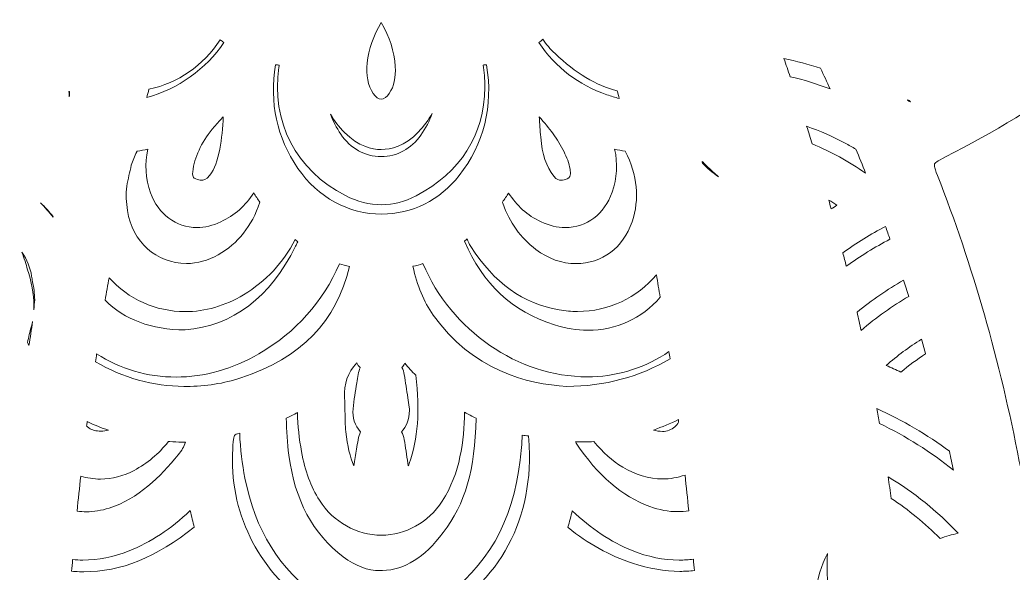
# Model space of a CAD drawing. Extents: x 39 to 1962, y -794 to -206.
# Drawn here: x 700.9 to 838.2, y -501.2 to -424.7 of the extents above; entities that cross this region are included whole.
import ezdxf

# ---------------------------------------------------------------- set-up
doc = ezdxf.new("R2010")
doc.units = 0
doc.header["$MEASUREMENT"] = 0
doc.layers.add('Layer 1', color=7, linetype='Continuous')

# ---------------------------------------------------------------- blocks, each defined once
blk = doc.blocks.new('block 5')
at = {"layer": 'Layer 1', "lineweight": 0}
for points, knots in [([(913.8, -350.93), (937.89, -334.6), (956.21, -316.15), (969.8, -294.52), (971.19, -292.3), (972.59, -288.97), (968.64, -285.61), (966.24, -283.58), (963.89, -281.37), (961.61, -279.24), (960.36, -278.07), (959.08, -276.87), (957.79, -275.69), (956.4, -274.43), (955.02, -273.3), (953.33, -273.3), (950.99, -273.3), (949.64, -275.37), (948.66, -276.88), (929.51, -306.35), (904.68, -332.32), (874.87, -354.09), (872.92, -355.51), (871.36, -357.22), (869.97, -359.47), (861.77, -372.71), (851.67, -388.09), (838.99, -401.82), (831.81, -409.61), (824.65, -416.14), (817.2, -421.7), (814.09, -415.56), (811.02, -410), (807.83, -404.75), (807.76, -404.63), (807.77, -404.43), (807.9, -403.7), (807.93, -403.58), (807.95, -403.46), (807.97, -403.34), (810.78, -386.47), (810.86, -372.58), (808.19, -359.64), (804.7, -342.72), (797.53, -331.33), (785.65, -323.85), (791.01, -311.34), (791.47, -298.92), (787.02, -286.91), (786.97, -286.76), (786.94, -286.66), (786.94, -286.6), (787, -286.51), (787.15, -286.34), (787.51, -285.99), (789.59, -284.01), (791.69, -281.99), (793.72, -280.03), (796.32, -277.53), (799, -274.95), (801.66, -272.44), (814.42, -260.41), (828.45, -248.01), (844.58, -238.76), (859.11, -230.44), (873.24, -226.39), (887.78, -226.39), (892.83, -226.39), (897.98, -226.9), (903.09, -227.91), (916.39, -230.53), (929.44, -236.16), (944.18, -245.6), (944.32, -245.69), (944.46, -245.79), (944.6, -245.88), (945.47, -246.47), (946.65, -247.28), (948.14, -247.28), (949.07, -247.28), (950.43, -246.96), (951.63, -245.44), (953.16, -243.49), (952.73, -241.74), (952.33, -240.87), (951.85, -239.82), (951.04, -239.11), (950.39, -238.53), (950.25, -238.4), (950.11, -238.28), (949.99, -238.16), (945.45, -233.83), (940.72, -229.88), (935.93, -226.42), (919.3, -214.43), (901.64, -208.35), (883.43, -208.35), (873.45, -208.35), (863.12, -210.18), (852.72, -213.79), (837.75, -218.98), (823.03, -227.3), (806.38, -239.97), (794, -249.39), (782.69, -259.74), (772.17, -269.53), (771.99, -269.7), (771.81, -269.88), (771.64, -270.05), (771.52, -270.18), (771.36, -270.34), (771.25, -270.45), (771.23, -270.44), (771.22, -270.44), (771.2, -270.43), (768.44, -269.39), (765.49, -268.86), (762.41, -268.86), (759.44, -268.86), (756.34, -269.33), (752.93, -270.3), (752.31, -270.47), (751.73, -270.56), (751.16, -270.56), (750.57, -270.56), (749.94, -270.46), (749.24, -270.27), (746.51, -269.52), (743.4, -268.67), (740.29, -268.67), (738.52, -268.67), (736.93, -268.94), (735.42, -269.48), (734.34, -269.87), (733.33, -270.07), (732.43, -270.07), (730.31, -270.07), (728.52, -268.97), (726.43, -266.39), (726.15, -266.04), (725.86, -265.77), (725.62, -265.56), (725.62, -265.56), (725.51, -265.45), (725.51, -265.45), (710.05, -251.11), (693.08, -236.3), (673.78, -225.06), (655.62, -214.49), (639.53, -209.19), (623.13, -208.38), (621.69, -208.31), (620.24, -208.28), (618.81, -208.28), (605.92, -208.28), (593.88, -211.07), (582.02, -216.82), (571.63, -221.85), (561.59, -229.07), (551.32, -238.89), (548.07, -241.99), (549.7, -244.62), (550.55, -245.6), (551.7, -246.94), (553, -247.22), (553.88, -247.22), (555.14, -247.22), (556.18, -246.69), (557.13, -246.12), (558.01, -245.58), (558.89, -245.04), (559.77, -244.5), (562.38, -242.89), (565.08, -241.23), (567.78, -239.73), (581.81, -231.98), (595.07, -227.68), (608.34, -226.62), (610.39, -226.45), (612.47, -226.37), (614.51, -226.37), (630.27, -226.37), (645.77, -231.26), (661.92, -241.33), (680.02, -252.62), (695.59, -267.66), (710.65, -282.2), (712.12, -283.62), (713.59, -285.04), (715.07, -286.46), (715.11, -286.5), (715.14, -286.53), (715.17, -286.56), (715.16, -286.59), (715.15, -286.62), (715.13, -286.66), (710.61, -298.78), (711.04, -311.29), (716.42, -323.83), (704.93, -331.05), (697.64, -342.38), (694.12, -358.45), (691.25, -371.6), (691.17, -385.69), (693.89, -401.55), (694.3, -403.93), (694.03, -405.57), (692.91, -407.4), (690.08, -412.03), (687.46, -416.85), (685.12, -421.71), (685.1, -421.75), (685.08, -421.79), (685.06, -421.82), (684.99, -421.77), (684.91, -421.71), (684.83, -421.64), (678.51, -416.7), (673.12, -412), (668.35, -407.26), (654.78, -393.79), (643.95, -378.29), (631.87, -359.16), (630.87, -357.58), (629.75, -355.93), (627.94, -354.62), (597.73, -332.77), (572.62, -306.48), (553.32, -276.5), (552.83, -275.74), (551.35, -273.44), (548.76, -273.44), (547.41, -273.44), (546.1, -274.07), (544.73, -275.36), (542.32, -277.66), (539.81, -279.96), (537.39, -282.18), (536.38, -283.1), (535.38, -284.02), (534.38, -284.94), (532.33, -286.83), (531.1, -287.97), (530.86, -289.77), (530.62, -291.56), (531.52, -292.98), (533, -295.34), (533, -295.34), (533.07, -295.45), (533.07, -295.45), (545.98, -315.97), (563.32, -333.63), (586.08, -349.43), (594.91, -355.56), (604.26, -361.35), (614.69, -367.13), (614.82, -367.2), (614.93, -367.26), (615.03, -367.32), (614.97, -367.4), (614.91, -367.48), (614.84, -367.58), (613.98, -368.73), (613.24, -369.94), (612.53, -371.1), (611.74, -372.41), (610.99, -373.65), (610.11, -374.73), (606.78, -378.81), (608.21, -382.23), (609.82, -384.75), (618.13, -397.77), (627.61, -409.29), (638.01, -418.98), (648.91, -429.16), (661.19, -437.69), (674.49, -444.32), (674.72, -444.44), (674.88, -444.53), (674.99, -444.6), (674.96, -444.72), (674.9, -444.89), (674.81, -445.12), (669.79, -458), (665.81, -471.82), (662.99, -486.21), (662.75, -487.43), (662.24, -488.34), (661.27, -489.27), (655.42, -494.91), (649.33, -500.1), (643.18, -504.7), (626.02, -517.52), (605.9, -528.45), (579.84, -539.1), (576.03, -540.65), (574.41, -543.03), (574.44, -547.04), (574.55, -563.4), (572.58, -581.06), (568.42, -601.02), (564.99, -617.51), (560.36, -633.59), (555.92, -648.65), (555.27, -650.82), (554.67, -652.88), (555.74, -654.63), (556.81, -656.38), (558.97, -656.79), (561.26, -657.22), (564.89, -657.91), (568.75, -658.63), (572.64, -659.34), (574.08, -659.6), (575.12, -659.79), (576.04, -659.79), (579.47, -659.79), (580.23, -657.28), (581.19, -654.12), (581.19, -654.12), (581.21, -654.05), (581.21, -654.05), (589.63, -626.24), (593.16, -596.71), (591.72, -566.26), (591.68, -565.39), (591.66, -564.52), (591.66, -563.63), (593.04, -564.68), (594.56, -565.2), (596.26, -565.2), (597.88, -565.2), (599.61, -564.73), (601.85, -563.68), (622.89, -553.81), (641.77, -540.65), (657.99, -524.55), (656.74, -543.64), (657.28, -560.46), (659.63, -575.81), (660.8, -583.39), (659.42, -589.76), (654.9, -597.78), (643.59, -617.8), (629.77, -637.83), (610.08, -662.7), (607.54, -665.9), (607.02, -668.85), (608.31, -672.55), (612.96, -685.8), (616.64, -700.42), (619.55, -717.25), (623.51, -740.2), (625.22, -763.08), (626.47, -784.38), (626.57, -785.93), (626.84, -790.65), (632.8, -790.83), (635.67, -790.91), (638.61, -791.11), (641.45, -791.3), (643.12, -791.41), (644.83, -791.53), (646.53, -791.62), (647.21, -791.66), (647.71, -791.67), (648.15, -791.67), (649.52, -791.67), (651.08, -791.52), (652.21, -790.35), (653.49, -789.03), (653.53, -787.25), (653.46, -784.89), (652.86, -765.2), (649.94, -744.89), (644.53, -722.81), (640.72, -707.23), (635.64, -691.09), (629.44, -674.81), (630.93, -674.97), (632.42, -675.06), (633.87, -675.15), (635.43, -675.25), (636.9, -675.34), (638.37, -675.5), (638.71, -675.54), (639.04, -675.56), (639.35, -675.56), (642.46, -675.56), (644.16, -673.71), (645.18, -672.32), (655.38, -658.35), (663.73, -643.6), (670.01, -628.42), (670.38, -629.63), (670.75, -630.86), (671.14, -632.06), (676.2, -647.82), (683.68, -668.26), (696.73, -686.59), (701.22, -692.88), (707.56, -700.71), (716.86, -705.45), (720.45, -707.28), (723.98, -708.2), (727.35, -708.2), (733.39, -708.2), (738.89, -705.19), (743.25, -699.48), (746.6, -695.08), (748.98, -689.9), (750.96, -682.68), (751.01, -682.53), (751.05, -682.38), (751.09, -682.22), (751.15, -682.45), (751.22, -682.67), (751.28, -682.9), (753.3, -689.87), (755.98, -697.1), (761.91, -702.78), (765.66, -706.37), (769.98, -708.19), (774.74, -708.19), (776.42, -708.19), (778.16, -707.96), (779.92, -707.51), (785.67, -706.03), (790.9, -702.78), (796.39, -697.28), (808.85, -684.79), (816.43, -669.44), (822.77, -654.7), (826.05, -647.09), (829.01, -638.8), (832.15, -628.43), (838.61, -644), (846.98, -658.76), (857.08, -672.36), (858.09, -673.73), (859.8, -675.55), (862.9, -675.55), (863.21, -675.55), (863.54, -675.53), (863.88, -675.5), (865.49, -675.32), (867.16, -675.21), (868.78, -675.11), (870.08, -675.02), (871.43, -674.94), (872.78, -674.81), (866.8, -690.63), (862.08, -705.43), (858.36, -720.02), (852.48, -743.13), (849.32, -764.47), (848.72, -785.24), (848.67, -786.82), (848.79, -788.81), (850.18, -790.24), (851.14, -791.23), (852.49, -791.72), (854.2, -791.72), (854.51, -791.72), (854.84, -791.71), (855.18, -791.68), (859.4, -791.3), (863.92, -791.02), (869.81, -790.77), (873.49, -790.61), (875.47, -788.67), (875.71, -785), (875.71, -785), (875.82, -783.32), (875.82, -783.32), (876.55, -772.22), (877.3, -760.74), (878.31, -749.49), (880.98, -720), (885.27, -697.86), (892.22, -677.72), (894.84, -670.15), (893.84, -664.69), (888.68, -658.27), (869.55, -634.47), (854.56, -612), (842.85, -589.56), (841.76, -587.47), (841.44, -585.53), (841.8, -583.07), (844.1, -567.17), (845.03, -550.65), (844.58, -533.94), (844.5, -530.82), (844.34, -527.67), (844.17, -524.6), (860.86, -541.22), (880.33, -554.62), (902.06, -564.43), (903.49, -565.07), (904.77, -565.39), (905.95, -565.39), (907.62, -565.39), (909.1, -564.8), (910.45, -563.59), (909.62, -579.85), (910.12, -595.81), (911.95, -611.07), (913.72, -625.8), (916.8, -640.62), (921.13, -655.13), (922.06, -658.25), (923.89, -659.83), (926.57, -659.83), (927.15, -659.83), (927.76, -659.76), (928.44, -659.6), (932.93, -658.57), (937.56, -657.79), (941.54, -657.13), (942.99, -656.89), (945.04, -656.37), (946.15, -654.56), (946.99, -653.21), (947.07, -651.51), (946.4, -649.37), (944.61, -643.65), (942.98, -637.75), (941.41, -632.04), (941.41, -632.04), (940.85, -630.01), (940.85, -630.01), (931.62, -596.61), (927.58, -570.56), (927.74, -545.57), (927.77, -541.45), (924.74, -540.14), (923.45, -539.58), (921.87, -538.9), (920.29, -538.22), (918.71, -537.55), (913.22, -535.19), (907.55, -532.76), (902.08, -530.18), (877.13, -518.42), (857.25, -505.16), (841.29, -489.64), (840.03, -488.41), (839.37, -487.26), (839.09, -485.78), (836.45, -471.95), (832.64, -458.62), (827.77, -446.19), (827.29, -444.98), (827.37, -444.62), (827.36, -444.61), (827.41, -444.54), (827.64, -444.25), (828.91, -443.61), (842.1, -436.91), (854.26, -428.32), (865.05, -418.06), (875.3, -408.33), (884.65, -396.77), (892.86, -383.72), (894.62, -380.92), (894.55, -378.39), (892.65, -375.76), (891.73, -374.49), (890.91, -373.16), (890.03, -371.75), (889.15, -370.32), (888.23, -368.84), (887.2, -367.42), (887.17, -367.37), (887.14, -367.33), (887.11, -367.28), (887.17, -367.25), (887.25, -367.2), (887.33, -367.16), (896.47, -362.1), (905.38, -356.65), (913.8, -350.93)], [0, 0, 0, 0, 1, 1, 1, 2, 2, 2, 3, 3, 3, 4, 4, 4, 5, 5, 5, 6, 6, 6, 7, 7, 7, 8, 8, 8, 9, 9, 9, 10, 10, 10, 11, 11, 11, 12, 12, 12, 13, 13, 13, 14, 14, 14, 15, 15, 15, 16, 16, 16, 17, 17, 17, 18, 18, 18, 19, 19, 19, 20, 20, 20, 21, 21, 21, 22, 22, 22, 23, 23, 23, 24, 24, 24, 25, 25, 25, 26, 26, 26, 27, 27, 27, 28, 28, 28, 29, 29, 29, 30, 30, 30, 31, 31, 31, 32, 32, 32, 33, 33, 33, 34, 34, 34, 35, 35, 35, 36, 36, 36, 37, 37, 37, 38, 38, 38, 39, 39, 39, 40, 40, 40, 41, 41, 41, 42, 42, 42, 43, 43, 43, 44, 44, 44, 45, 45, 45, 46, 46, 46, 47, 47, 47, 48, 48, 48, 49, 49, 49, 50, 50, 50, 51, 51, 51, 52, 52, 52, 53, 53, 53, 54, 54, 54, 55, 55, 55, 56, 56, 56, 57, 57, 57, 58, 58, 58, 59, 59, 59, 60, 60, 60, 61, 61, 61, 62, 62, 62, 63, 63, 63, 64, 64, 64, 65, 65, 65, 66, 66, 66, 67, 67, 67, 68, 68, 68, 69, 69, 69, 70, 70, 70, 71, 71, 71, 72, 72, 72, 73, 73, 73, 74, 74, 74, 75, 75, 75, 76, 76, 76, 77, 77, 77, 78, 78, 78, 79, 79, 79, 80, 80, 80, 81, 81, 81, 82, 82, 82, 83, 83, 83, 84, 84, 84, 85, 85, 85, 86, 86, 86, 87, 87, 87, 88, 88, 88, 89, 89, 89, 90, 90, 90, 91, 91, 91, 92, 92, 92, 93, 93, 93, 94, 94, 94, 95, 95, 95, 96, 96, 96, 97, 97, 97, 98, 98, 98, 99, 99, 99, 100, 100, 100, 101, 101, 101, 102, 102, 102, 103, 103, 103, 104, 104, 104, 105, 105, 105, 106, 106, 106, 107, 107, 107, 108, 108, 108, 109, 109, 109, 110, 110, 110, 111, 111, 111, 112, 112, 112, 113, 113, 113, 114, 114, 114, 115, 115, 115, 116, 116, 116, 117, 117, 117, 118, 118, 118, 119, 119, 119, 120, 120, 120, 121, 121, 121, 122, 122, 122, 123, 123, 123, 124, 124, 124, 125, 125, 125, 126, 126, 126, 127, 127, 127, 128, 128, 128, 129, 129, 129, 130, 130, 130, 131, 131, 131, 132, 132, 132, 133, 133, 133, 134, 134, 134, 135, 135, 135, 136, 136, 136, 137, 137, 137, 138, 138, 138, 139, 139, 139, 140, 140, 140, 141, 141, 141, 142, 142, 142, 143, 143, 143, 144, 144, 144, 145, 145, 145, 146, 146, 146, 147, 147, 147, 148, 148, 148, 149, 149, 149, 150, 150, 150, 151, 151, 151, 152, 152, 152, 153, 153, 153, 154, 154, 154, 155, 155, 155, 156, 156, 156, 157, 157, 157, 158, 158, 158, 159, 159, 159, 160, 160, 160, 161, 161, 161, 162, 162, 162, 163, 163, 163, 164, 164, 164, 165, 165, 165, 166, 166, 166, 167, 167, 167, 168, 168, 168, 169, 169, 169, 170, 170, 170, 171, 171, 171, 172, 172, 172, 173, 173, 173, 174, 174, 174, 175, 175, 175, 176, 176, 176, 177, 177, 177, 178, 178, 178, 179, 179, 179, 180, 180, 180, 181, 181, 181, 182, 182, 182, 183, 183, 183, 184, 184, 184, 185, 185, 185, 186, 186, 186, 187, 187, 187, 188, 188, 188, 189, 189, 189, 190, 190, 190, 191, 191, 191, 192, 192, 192, 193, 193, 193, 194, 194, 194, 194]), ([(751.98, -434.85), (751.65, -435.36), (751.24, -435.65), (750.85, -435.65), (750.48, -435.65), (750.08, -435.37), (749.76, -434.88), (749, -433.72), (748.74, -432.37), (748.93, -430.63), (749.14, -428.73), (749.76, -426.9), (750.86, -425.04), (752.04, -427.06), (752.67, -429.03), (752.8, -431.11), (752.9, -432.67), (752.64, -433.85), (751.98, -434.85)], [0, 0, 0, 0, 1, 1, 1, 2, 2, 2, 3, 3, 3, 4, 4, 4, 5, 5, 5, 6, 6, 6, 6]), ([(718.45, -435.44), (718.54, -435.05), (718.64, -434.67), (718.73, -434.28), (722.85, -433.38), (726.17, -431.08), (728.61, -427.44), (728.77, -427.57), (728.93, -427.7), (729.09, -427.82), (726.67, -431.46), (722.72, -434.25), (718.45, -435.44)], [0, 0, 0, 0, 1, 1, 1, 2, 2, 2, 3, 3, 3, 4, 4, 4, 4]), ([(783.51, -434.5), (783.6, -434.84), (783.68, -435.19), (783.77, -435.54), (783.2, -435.41), (782.64, -435.24), (782.08, -435.04), (778.12, -433.66), (775.03, -431.3), (772.64, -427.83), (772.83, -427.68), (773.01, -427.53), (773.19, -427.37), (773.69, -428.06), (774.24, -428.73), (774.9, -429.35), (777.74, -432.04), (780.57, -433.73), (783.51, -434.5)], [0, 0, 0, 0, 1, 1, 1, 2, 2, 2, 3, 3, 3, 4, 4, 4, 5, 5, 5, 6, 6, 6, 6]), ([(764.94, -430.93), (765.11, -430.91), (765.27, -430.9), (765.43, -430.88), (766.37, -436.66), (765.09, -441.82), (761.63, -446.23), (758.98, -449.61), (755.09, -451.55), (750.94, -451.55), (746.33, -451.55), (742.1, -449.24), (739.34, -445.22), (736.42, -440.96), (735.38, -436.14), (736.26, -430.88), (736.42, -430.91), (736.59, -430.93), (736.77, -430.94), (736.75, -431.03), (736.74, -431.12), (736.72, -431.21), (735.58, -438.72), (739.1, -445.53), (745.9, -448.98), (747.56, -449.83), (749.24, -450.25), (750.91, -450.25), (752.54, -450.25), (754.15, -449.84), (755.68, -449.03), (761.87, -445.76), (765.07, -440.7), (765.2, -434), (765.2, -433.98), (765.2, -433.96), (765.2, -433.93), (765.19, -432.87), (765.11, -431.87), (764.94, -430.93)], [0, 0, 0, 0, 1, 1, 1, 2, 2, 2, 3, 3, 3, 4, 4, 4, 5, 5, 5, 6, 6, 6, 7, 7, 7, 8, 8, 8, 9, 9, 9, 10, 10, 10, 11, 11, 11, 12, 12, 12, 13, 13, 13, 13]), ([(812.92, -434.23), (811.14, -433.55), (809.3, -432.98), (807.42, -432.54), (807.13, -431.71), (806.84, -430.87), (806.54, -430.03), (808.25, -430.38), (809.95, -430.83), (811.62, -431.38), (812.06, -432.33), (812.49, -433.28), (812.92, -434.23)], [0, 0, 0, 0, 1, 1, 1, 2, 2, 2, 3, 3, 3, 4, 4, 4, 4]), ([(707.68, -434.64), (707.71, -434.62), (707.74, -434.59), (707.77, -434.57), (707.77, -434.81), (707.76, -435.07), (707.72, -435.33), (707.72, -435.11), (707.71, -434.88), (707.68, -434.64)], [0, 0, 0, 0, 1, 1, 1, 2, 2, 2, 3, 3, 3, 3]), ([(824.06, -435.97), (824.04, -435.98), (824.02, -435.99), (823.99, -436.01), (823.89, -435.94), (823.79, -435.88), (823.68, -435.82), (823.68, -435.82), (823.66, -435.76), (823.65, -435.75), (823.79, -435.82), (823.93, -435.89), (824.06, -435.97)], [0, 0, 0, 0, 1, 1, 1, 2, 2, 2, 3, 3, 3, 4, 4, 4, 4]), ([(729.02, -438.07), (728.94, -439.61), (728.81, -441.11), (728.54, -442.57), (728.24, -444.18), (727.82, -445.28), (727.16, -446.17), (726.64, -446.87), (726.17, -446.87), (726.02, -446.87), (725.79, -446.87), (725.53, -446.81), (725.25, -446.69), (724.89, -446.53), (724.66, -446.43), (724.85, -445.32), (725.2, -443.27), (726.16, -441.35), (727.8, -439.45), (728.2, -438.99), (728.6, -438.53), (729.02, -438.07)], [0, 0, 0, 0, 1, 1, 1, 2, 2, 2, 3, 3, 3, 4, 4, 4, 5, 5, 5, 6, 6, 6, 7, 7, 7, 7]), ([(756.34, -440.62), (755.03, -442.51), (753.03, -443.59), (750.86, -443.59), (748.63, -443.59), (746.6, -442.46), (745.27, -440.49), (744.67, -439.59), (744.2, -438.68), (743.86, -437.74), (744.37, -438.64), (745.02, -439.48), (745.79, -440.26), (747.7, -442.2), (749.61, -442.61), (750.87, -442.61), (752.17, -442.61), (754.11, -442.18), (756.04, -440.15), (756.78, -439.37), (757.4, -438.53), (757.9, -437.63), (757.54, -438.66), (757.02, -439.65), (756.34, -440.62)], [0, 0, 0, 0, 1, 1, 1, 2, 2, 2, 3, 3, 3, 4, 4, 4, 5, 5, 5, 6, 6, 6, 7, 7, 7, 8, 8, 8, 8]), ([(776.59, -446.65), (776.28, -446.79), (775.99, -446.86), (775.73, -446.86), (775.47, -446.86), (775.09, -446.8), (774.72, -446.32), (773.69, -444.99), (773.11, -443.27), (772.92, -440.9), (772.84, -439.98), (772.78, -439.05), (772.72, -438.1), (774.11, -439.64), (775.29, -441.16), (776.14, -442.93), (776.5, -443.69), (776.86, -444.51), (776.97, -445.33), (777.13, -446.41), (776.91, -446.5), (776.59, -446.65)], [0, 0, 0, 0, 1, 1, 1, 2, 2, 2, 3, 3, 3, 4, 4, 4, 5, 5, 5, 6, 6, 6, 7, 7, 7, 7]), ([(816.51, -442.58), (816.96, -443.68), (817.4, -444.78), (817.84, -445.89), (815.51, -444.25), (813.04, -442.89), (810.46, -441.85), (810.21, -441.03), (809.95, -440.22), (809.69, -439.4), (811.53, -440.04), (813.31, -440.82), (815.03, -441.74), (815.52, -442), (816, -442.27), (816.51, -442.58)], [0, 0, 0, 0, 1, 1, 1, 2, 2, 2, 3, 3, 3, 4, 4, 4, 5, 5, 5, 5]), ([(718.58, -442.58), (718.13, -444.57), (718.26, -446.63), (718.97, -448.62), (720.03, -451.57), (722.48, -453.4), (725.38, -453.4), (726.48, -453.4), (727.59, -453.14), (728.67, -452.63), (730.6, -451.73), (732.12, -450.38), (733.23, -448.62), (733.5, -449.06), (733.78, -449.49), (734.08, -449.91), (732.95, -453.23), (731.07, -455.61), (728.32, -457.18), (726.92, -457.98), (725.45, -458.38), (723.94, -458.38), (719.79, -458.38), (716.44, -455.37), (715.77, -451.07), (715.6, -449.93), (715.56, -448.8), (715.67, -447.69), (715.88, -446.71), (716.09, -445.74), (716.3, -444.76), (716.5, -444.15), (716.76, -443.53), (717.06, -442.92), (717.07, -442.89), (717.09, -442.86), (717.1, -442.84), (717.6, -442.77), (718.09, -442.68), (718.58, -442.58)], [0, 0, 0, 0, 1, 1, 1, 2, 2, 2, 3, 3, 3, 4, 4, 4, 5, 5, 5, 6, 6, 6, 7, 7, 7, 8, 8, 8, 9, 9, 9, 10, 10, 10, 11, 11, 11, 12, 12, 12, 13, 13, 13, 13]), ([(772.96, -452.62), (774.06, -453.14), (775.18, -453.41), (776.3, -453.41), (776.3, -453.41), (776.3, -453.41), (776.3, -453.41), (779.26, -453.41), (781.74, -451.54), (782.78, -448.53), (783.47, -446.55), (783.59, -444.55), (783.14, -442.56), (783.62, -442.68), (784.11, -442.78), (784.6, -442.86), (786.31, -446.2), (786.62, -449.39), (785.54, -452.62), (784.35, -456.18), (781.39, -458.39), (777.81, -458.4), (775.87, -458.4), (773.94, -457.72), (772.25, -456.43), (770.12, -454.81), (768.62, -452.73), (767.67, -450.05), (767.64, -449.98), (767.63, -449.93), (767.62, -449.89), (767.62, -449.89), (767.62, -449.89), (767.62, -449.88), (767.93, -449.48), (768.22, -449.06), (768.48, -448.63), (769.57, -450.38), (771.07, -451.71), (772.96, -452.62)], [0, 0, 0, 0, 1, 1, 1, 2, 2, 2, 3, 3, 3, 4, 4, 4, 5, 5, 5, 6, 6, 6, 7, 7, 7, 8, 8, 8, 9, 9, 9, 10, 10, 10, 11, 11, 11, 12, 12, 12, 13, 13, 13, 13]), ([(795.28, -444.48), (795.26, -444.41), (795.25, -444.33), (795.23, -444.25), (795.4, -444.42), (795.57, -444.59), (795.74, -444.76), (795.74, -444.76), (796.09, -445.09), (796.09, -445.09), (796.54, -445.52), (796.99, -445.95), (797.48, -446.38), (796.66, -445.81), (795.93, -445.18), (795.28, -444.48)], [0, 0, 0, 0, 1, 1, 1, 2, 2, 2, 3, 3, 3, 4, 4, 4, 5, 5, 5, 5]), ([(704.7, -450.94), (704.97, -451.25), (705.23, -451.57), (705.49, -451.91), (705.48, -451.93), (705.48, -451.95), (705.48, -451.96), (704.92, -451.25), (704.34, -450.6), (703.74, -450.01), (704.06, -450.25), (704.38, -450.56), (704.7, -450.94)], [0, 0, 0, 0, 1, 1, 1, 2, 2, 2, 3, 3, 3, 4, 4, 4, 4]), ([(812.75, -449.6), (813.12, -449.84), (813.5, -450.08), (813.87, -450.33), (813.61, -450.5), (813.35, -450.66), (813.09, -450.83), (812.97, -450.42), (812.86, -450.01), (812.75, -449.6)], [0, 0, 0, 0, 1, 1, 1, 2, 2, 2, 3, 3, 3, 3]), ([(821.21, -455.02), (819.11, -456.12), (817.09, -457.38), (815.17, -458.77), (815.01, -458.14), (814.86, -457.52), (814.7, -456.9), (816.59, -455.54), (818.56, -454.32), (820.59, -453.25), (820.8, -453.83), (821, -454.42), (821.21, -455.02)], [0, 0, 0, 0, 1, 1, 1, 2, 2, 2, 3, 3, 3, 4, 4, 4, 4]), ([(723.75, -465.04), (726.51, -465.04), (729.3, -464.23), (731.82, -462.71), (734.93, -460.82), (737.33, -458.26), (738.96, -455.08), (739.08, -455.18), (739.21, -455.28), (739.32, -455.38), (739.22, -455.6), (739.1, -455.83), (739.03, -455.98), (735.56, -463.03), (730.28, -467.04), (723.76, -467.56), (719.1, -467.54), (715.39, -466.16), (712.69, -463.45), (712.87, -462.42), (713.05, -461.38), (713.23, -460.35), (715.89, -463.29), (719.63, -465.04), (723.75, -465.04)], [0, 0, 0, 0, 1, 1, 1, 2, 2, 2, 3, 3, 3, 4, 4, 4, 5, 5, 5, 6, 6, 6, 7, 7, 7, 8, 8, 8, 8]), ([(779.42, -467.62), (777.91, -467.62), (776.36, -467.37), (774.83, -466.88), (768.98, -465.02), (764.91, -461.22), (762.38, -455.29), (762.5, -455.19), (762.62, -455.09), (762.73, -454.99), (762.87, -455.33), (763.03, -455.68), (763.24, -456.01), (766.47, -461.08), (770.48, -463.96), (775.48, -464.81), (776.32, -464.95), (777.16, -465.02), (778, -465.02), (782.36, -465.02), (786.25, -463.11), (788.91, -459.95), (789.09, -460.99), (789.27, -462.03), (789.45, -463.06), (786.86, -466.01), (783.34, -467.62), (779.42, -467.62)], [0, 0, 0, 0, 1, 1, 1, 2, 2, 2, 3, 3, 3, 4, 4, 4, 5, 5, 5, 6, 6, 6, 7, 7, 7, 8, 8, 8, 9, 9, 9, 9]), ([(702.52, -460.13), (702.56, -460.38), (702.61, -460.63), (702.65, -460.88), (702.8, -461.72), (702.94, -462.52), (702.95, -463.41), (702.91, -463.85), (702.87, -464.31), (702.82, -464.79), (702.88, -463.22), (702.65, -461.56), (702.12, -459.76), (702.12, -459.76), (701.96, -459.24), (701.96, -459.24), (701.74, -458.48), (701.5, -457.66), (701.18, -456.83), (701.9, -457.86), (702.33, -458.94), (702.52, -460.13)], [0, 0, 0, 0, 1, 1, 1, 2, 2, 2, 3, 3, 3, 4, 4, 4, 5, 5, 5, 6, 6, 6, 7, 7, 7, 7]), ([(722.49, -474.09), (726.39, -474.09), (730.35, -472.98), (733.95, -470.87), (739.07, -467.88), (742.8, -463.69), (745.08, -458.41), (745.5, -458.56), (745.96, -458.69), (746.46, -458.78), (744.73, -466.37), (739.82, -471.42), (731.47, -474.2), (729.12, -474.98), (726.59, -475.38), (723.97, -475.38), (723.86, -475.38), (723.74, -475.38), (723.59, -475.38), (719.34, -475.38), (715.14, -474.2), (711.35, -471.97), (711.4, -471.61), (711.46, -471.24), (711.51, -470.87), (714.75, -472.97), (718.53, -474.09), (722.49, -474.09)], [0, 0, 0, 0, 1, 1, 1, 2, 2, 2, 3, 3, 3, 4, 4, 4, 5, 5, 5, 6, 6, 6, 7, 7, 7, 8, 8, 8, 9, 9, 9, 9]), ([(776.53, -475.38), (771.06, -475.09), (763.43, -473.13), (758.05, -465.52), (756.74, -463.66), (755.82, -461.45), (755.25, -458.77), (755.74, -458.67), (756.2, -458.54), (756.63, -458.4), (760.54, -467.66), (769.76, -474.06), (779.36, -474.06), (779.59, -474.06), (779.82, -474.06), (780.06, -474.05), (783.88, -473.93), (787.53, -472.71), (790.65, -470.56), (790.7, -470.89), (790.75, -471.23), (790.8, -471.56), (786.63, -474.05), (781.73, -475.37), (776.53, -475.38)], [0, 0, 0, 0, 1, 1, 1, 2, 2, 2, 3, 3, 3, 4, 4, 4, 5, 5, 5, 6, 6, 6, 7, 7, 7, 8, 8, 8, 8]), ([(823.81, -462.94), (821.52, -464.27), (819.32, -465.84), (817.22, -467.64), (817.04, -466.79), (816.85, -465.95), (816.66, -465.12), (818.71, -463.44), (820.86, -461.96), (823.1, -460.69), (823.34, -461.44), (823.58, -462.19), (823.81, -462.94)], [0, 0, 0, 0, 1, 1, 1, 2, 2, 2, 3, 3, 3, 4, 4, 4, 4]), ([(701.93, -469.3), (702.05, -468.91), (702.13, -468.54), (702.2, -468.22), (702.24, -468), (702.29, -467.79), (702.34, -467.63), (702.46, -467.24), (702.56, -466.83), (702.64, -466.42), (702.5, -467.48), (702.35, -468.6), (702.14, -469.74), (702.07, -469.58), (702, -469.43), (701.93, -469.3)], [0, 0, 0, 0, 1, 1, 1, 2, 2, 2, 3, 3, 3, 4, 4, 4, 5, 5, 5, 5]), ([(826.13, -470.88), (824.95, -471.65), (823.81, -472.5), (822.71, -473.41), (822.06, -473.09), (821.39, -472.78), (820.68, -472.49), (822.2, -471.15), (823.84, -469.93), (825.57, -468.86), (825.76, -469.54), (825.95, -470.21), (826.13, -470.88)], [0, 0, 0, 0, 1, 1, 1, 2, 2, 2, 3, 3, 3, 4, 4, 4, 4]), ([(747.48, -472.14), (747.61, -472.37), (747.76, -472.58), (747.94, -472.78), (747.95, -472.79), (747.96, -472.79), (747.96, -472.8), (747.83, -473.08), (747.73, -473.39), (747.68, -473.72), (747.61, -474.11), (747.55, -474.5), (747.48, -474.9), (747.29, -476.05), (747.09, -477.25), (746.97, -478.48), (746.86, -479.69), (747.21, -480.8), (747.96, -481.62), (747.98, -481.64), (748, -481.66), (748.02, -481.68), (747.85, -482), (747.72, -482.37), (747.66, -482.76), (747.6, -483.19), (747.52, -483.63), (747.45, -484.07), (747.32, -484.82), (747.19, -485.58), (747.09, -486.37), (746.53, -485.13), (746.19, -483.64), (745.97, -481.66), (745.88, -480.76), (745.86, -479.81), (745.85, -478.81), (745.84, -478.21), (745.83, -477.59), (745.8, -476.95), (745.7, -474.99), (746.22, -473.53), (747.48, -472.14)], [0, 0, 0, 0, 1, 1, 1, 2, 2, 2, 3, 3, 3, 4, 4, 4, 5, 5, 5, 6, 6, 6, 7, 7, 7, 8, 8, 8, 9, 9, 9, 10, 10, 10, 11, 11, 11, 12, 12, 12, 13, 13, 13, 14, 14, 14, 14]), ([(754.73, -486.05), (754.69, -486.17), (754.65, -486.27), (754.6, -486.38), (754.6, -486.38), (754.54, -485.99), (754.54, -485.99), (754.38, -484.87), (754.22, -483.8), (754.05, -482.73), (753.99, -482.34), (753.86, -481.97), (753.68, -481.65), (754.31, -480.97), (754.74, -479.99), (754.77, -478.68), (754.77, -478.54), (754.76, -478.39), (754.74, -478.25), (754.74, -478.25), (754.54, -476.95), (754.54, -476.95), (754.38, -475.88), (754.21, -474.81), (754.05, -473.75), (753.99, -473.39), (753.88, -473.06), (753.73, -472.76), (753.88, -472.59), (754.02, -472.4), (754.15, -472.19), (754.62, -472.76), (755.12, -473.31), (755.64, -473.84), (756.24, -478.84), (755.96, -482.61), (754.73, -486.05)], [0, 0, 0, 0, 1, 1, 1, 2, 2, 2, 3, 3, 3, 4, 4, 4, 5, 5, 5, 6, 6, 6, 7, 7, 7, 8, 8, 8, 9, 9, 9, 10, 10, 10, 11, 11, 11, 12, 12, 12, 12]), ([(750.88, -495.97), (754.23, -495.97), (757.37, -494.22), (759.28, -491.28), (761.84, -487.34), (762.28, -482.9), (762.4, -478.96), (762.92, -479.25), (763.44, -479.52), (763.97, -479.79), (763.84, -486.89), (762.47, -491.65), (759.43, -495.61), (756.76, -499.09), (754.17, -500.71), (751.02, -500.86), (750.91, -500.86), (750.8, -500.87), (750.69, -500.87), (749, -500.87), (747.34, -500.24), (745.62, -498.95), (741.39, -495.78), (738.93, -491.18), (738.09, -484.9), (737.87, -483.21), (737.75, -481.49), (737.74, -479.79), (738.26, -479.54), (738.77, -479.28), (739.28, -478.99), (739.33, -480.85), (739.52, -482.63), (739.84, -484.41), (740.32, -487.06), (741.14, -489.26), (742.34, -491.14), (744.26, -494.17), (747.46, -495.97), (750.88, -495.97)], [0, 0, 0, 0, 1, 1, 1, 2, 2, 2, 3, 3, 3, 4, 4, 4, 5, 5, 5, 6, 6, 6, 7, 7, 7, 8, 8, 8, 9, 9, 9, 10, 10, 10, 11, 11, 11, 12, 12, 12, 13, 13, 13, 13]), ([(829.44, -484.36), (829.62, -485.23), (829.81, -486.1), (829.99, -486.97), (826.87, -484.43), (823.44, -482.27), (819.75, -480.52), (819.63, -479.83), (819.5, -479.13), (819.38, -478.45), (822.99, -480.08), (826.36, -482.06), (829.44, -484.36)], [0, 0, 0, 0, 1, 1, 1, 2, 2, 2, 3, 3, 3, 4, 4, 4, 4]), ([(713.15, -481.45), (712.8, -481.53), (712.45, -481.57), (712.1, -481.57), (711.43, -481.57), (710.85, -481.42), (710.47, -481.15), (710.35, -481.07), (710.23, -480.97), (710.13, -480.87), (710.16, -480.66), (710.18, -480.46), (710.21, -480.26), (711.19, -480.72), (712.17, -481.11), (713.15, -481.45)], [0, 0, 0, 0, 1, 1, 1, 2, 2, 2, 3, 3, 3, 4, 4, 4, 5, 5, 5, 5]), ([(790.66, -481.45), (790.41, -481.55), (790.09, -481.61), (789.74, -481.61), (789.33, -481.61), (788.91, -481.54), (788.5, -481.42), (789.71, -480.99), (790.86, -480.5), (791.95, -479.98), (791.96, -480.1), (791.98, -480.22), (791.99, -480.33), (791.7, -480.85), (791.29, -481.19), (790.66, -481.45)], [0, 0, 0, 0, 1, 1, 1, 2, 2, 2, 3, 3, 3, 4, 4, 4, 5, 5, 5, 5]), ([(750.68, -509.39), (747.9, -509.39), (745.17, -508.52), (742.34, -506.74), (734.69, -501.93), (730.3, -494.22), (730.29, -485.59), (730.29, -485.59), (730.29, -485.27), (730.29, -485.27), (730.29, -485.09), (730.29, -484.91), (730.29, -484.74), (730.36, -482.76), (730.53, -482.24), (730.61, -482.12), (730.68, -482.06), (730.85, -481.97), (731.29, -481.86), (731.39, -484.06), (731.64, -486.11), (732.02, -488.09), (733.4, -495.19), (736.84, -500.74), (742.26, -504.57), (745.15, -506.62), (747.95, -507.61), (750.84, -507.61), (753.64, -507.61), (756.36, -506.68), (759.18, -504.75), (765.47, -500.45), (769.04, -494.17), (770.09, -485.57), (770.22, -484.42), (770.31, -483.25), (770.37, -482.12), (770.64, -482.17), (770.92, -482.22), (771.21, -482.24), (771.23, -482.35), (771.24, -482.48), (771.26, -482.66), (772.12, -493.61), (767.29, -502.64), (758, -507.44), (755.46, -508.75), (753.07, -509.39), (750.68, -509.39)], [0, 0, 0, 0, 1, 1, 1, 2, 2, 2, 3, 3, 3, 4, 4, 4, 5, 5, 5, 6, 6, 6, 7, 7, 7, 8, 8, 8, 9, 9, 9, 10, 10, 10, 11, 11, 11, 12, 12, 12, 13, 13, 13, 14, 14, 14, 15, 15, 15, 16, 16, 16, 16]), ([(712.04, -488.2), (713.62, -488.2), (715.23, -487.78), (716.7, -487), (718.51, -486.03), (720.1, -484.7), (721.4, -483.06), (721.42, -483.04), (721.43, -483.03), (721.44, -483.02), (721.45, -483.02), (721.47, -483.02), (721.48, -483.02), (721.52, -483.02), (721.57, -483.02), (721.61, -483.02), (722.17, -483.06), (722.75, -483.08), (723.34, -483.08), (723.49, -483.08), (723.65, -483.08), (723.81, -483.08), (723.6, -483.71), (723.27, -484.29), (722.8, -484.85), (720.25, -487.91), (717.34, -490.91), (713.23, -492.22), (712.17, -492.55), (711.12, -492.72), (710.09, -492.72), (709.66, -492.72), (709.23, -492.69), (708.81, -492.63), (708.97, -491), (709.14, -489.39), (709.31, -487.79), (710.19, -488.06), (711.1, -488.2), (712.04, -488.2)], [0, 0, 0, 0, 1, 1, 1, 2, 2, 2, 3, 3, 3, 4, 4, 4, 5, 5, 5, 6, 6, 6, 7, 7, 7, 8, 8, 8, 9, 9, 9, 10, 10, 10, 11, 11, 11, 12, 12, 12, 13, 13, 13, 13]), ([(792.87, -487.64), (793.05, -489.28), (793.23, -490.93), (793.39, -492.58), (792.89, -492.67), (792.36, -492.71), (791.83, -492.71), (790.6, -492.71), (789.31, -492.47), (788.01, -491.99), (784.11, -490.55), (780.86, -487.77), (777.81, -483.22), (777.78, -483.18), (777.76, -483.12), (777.75, -483.03), (778.12, -483.03), (778.5, -483.04), (778.88, -483.04), (779.37, -483.04), (779.82, -483.03), (780.24, -483.02), (781.52, -484.52), (782.84, -485.68), (784.26, -486.55), (785.99, -487.62), (787.89, -488.19), (789.76, -488.19), (790.83, -488.19), (791.88, -488), (792.87, -487.64)], [0, 0, 0, 0, 1, 1, 1, 2, 2, 2, 3, 3, 3, 4, 4, 4, 5, 5, 5, 6, 6, 6, 7, 7, 7, 8, 8, 8, 9, 9, 9, 10, 10, 10, 10]), ([(828.14, -496.41), (826.02, -494.31), (823.75, -492.45), (821.39, -490.87), (821.25, -489.89), (821.11, -488.89), (820.95, -487.89), (824.53, -490.02), (827.77, -492.63), (830.62, -495.69), (829.8, -495.9), (828.97, -496.13), (828.14, -496.41)], [0, 0, 0, 0, 1, 1, 1, 2, 2, 2, 3, 3, 3, 4, 4, 4, 4]), ([(709.61, -499.41), (711.72, -499.41), (713.87, -498.98), (715.99, -498.13), (718.98, -496.94), (721.78, -495.11), (724.46, -492.57), (724.62, -493.37), (724.81, -494.12), (725.01, -494.85), (719.75, -499.06), (714.87, -501.03), (709.73, -501.03), (709.33, -501.03), (708.93, -501.02), (708.53, -500.99), (708.37, -500.98), (708.21, -500.97), (708.05, -500.96), (708.1, -500.42), (708.14, -499.88), (708.19, -499.34), (708.66, -499.38), (709.13, -499.41), (709.61, -499.41)], [0, 0, 0, 0, 1, 1, 1, 2, 2, 2, 3, 3, 3, 4, 4, 4, 5, 5, 5, 6, 6, 6, 7, 7, 7, 8, 8, 8, 8]), ([(785.63, -499.84), (782.45, -498.79), (779.44, -497.13), (776.7, -494.91), (776.68, -494.89), (776.67, -494.88), (776.65, -494.87), (776.91, -494.11), (777.11, -493.35), (777.26, -492.58), (779.87, -495.07), (782.59, -496.87), (785.56, -498.08), (787.72, -498.96), (789.91, -499.41), (792.06, -499.41), (792.72, -499.41), (793.38, -499.37), (794.03, -499.28), (794.07, -499.8), (794.12, -500.33), (794.16, -500.85), (793.51, -500.93), (792.84, -500.97), (792.17, -500.97), (790.07, -500.97), (787.87, -500.59), (785.63, -499.84)], [0, 0, 0, 0, 1, 1, 1, 2, 2, 2, 3, 3, 3, 4, 4, 4, 5, 5, 5, 6, 6, 6, 7, 7, 7, 8, 8, 8, 9, 9, 9, 9]), ([(812.65, -502.98), (812.3, -503.17), (811.94, -503.35), (811.56, -503.54), (811.37, -503.64), (811.18, -503.73), (810.99, -503.83), (811.16, -501.91), (811.67, -500.2), (812.58, -498.52), (812.46, -500.14), (812.53, -501.67), (812.65, -502.98)], [0, 0, 0, 0, 1, 1, 1, 2, 2, 2, 3, 3, 3, 4, 4, 4, 4])]:
    blk.add_open_spline(points, degree=3, knots=knots, dxfattribs=at)
blk = doc.blocks.new('block 4')
at = {"layer": 'Layer 1'}
blk.add_blockref('block 5', (0, 0), dxfattribs=at)
blk = doc.blocks.new('block 2')
at = {"layer": 'Layer 1'}
blk.add_blockref('block 4', (0, 0), dxfattribs=at)

msp = doc.modelspace()

# ---------------------------------------------------------------- block references
at = {"layer": 'Layer 1'}
msp.add_blockref('block 2', (0, 0), dxfattribs=at)

doc.saveas('drawing.dxf')
